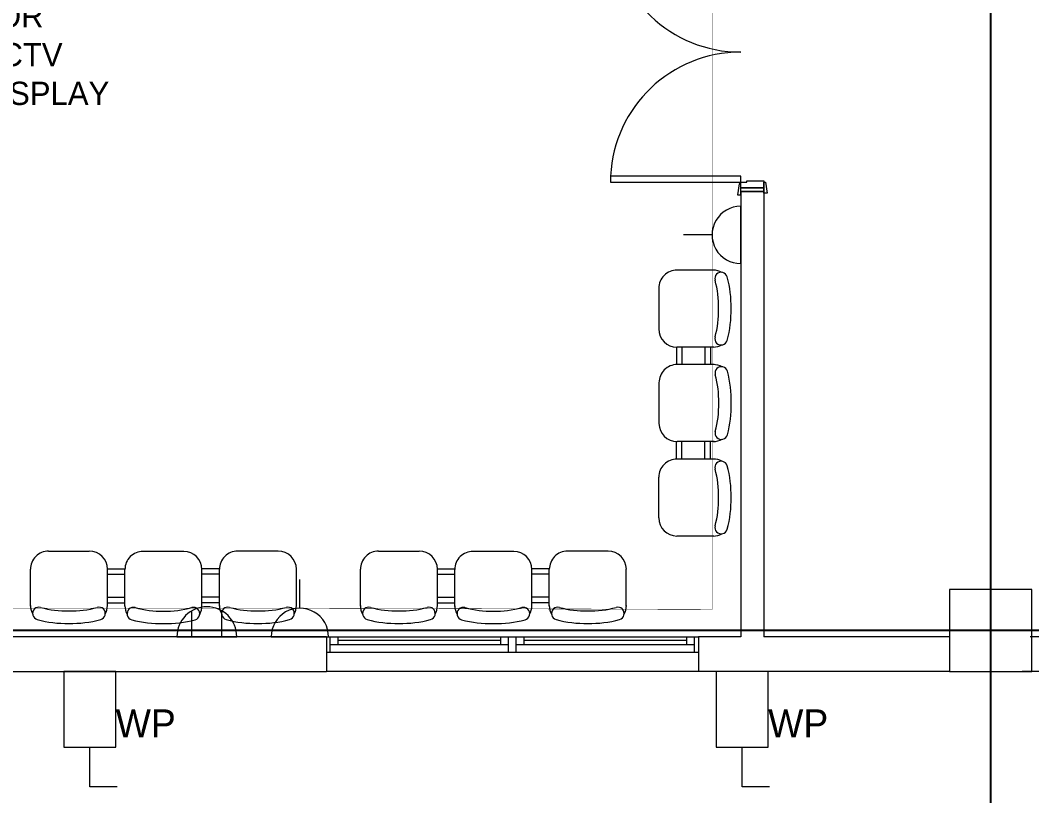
# Model space of a CAD drawing. Header units: metres. Extents: x 75097 to 220695, y -1557923 to -1361206.
# Drawn here: x 101552 to 108078, y -1470704 to -1465699 of the extents above; entities that cross this region are included whole.
import ezdxf
from ezdxf import colors
from ezdxf.entities.mleader import LeaderData, LeaderLine
from ezdxf.math import Vec2, Vec3

# ---------------------------------------------------------------- set-up
doc = ezdxf.new("R2010")
doc.units = ezdxf.units.M
doc.layers.get('0').update_dxf_attribs({"lineweight": 0})
for name, color, linetype, lineweight in [('A-100 - Copy$0$Aluminum', 8, 'Continuous', 0), ('A-100 - Copy$0$Medical Equipment and Furniture', 8, 'Continuous', 0), ('A-100 - Copy$0$Medical Equipment and Furniture1', 8, 'Continuous', 5), ('A-100 - Copy$0$Proj', 8, 'Continuous', 0), ('A-100 - Copy$0$Structure', 8, 'Continuous', 9), ('A-100 - Copy$0$Walls', 8, 'Continuous', 0), ('A-100 - Copy$0$Wooden Joinery', 8, 'Continuous', 0)]:
    doc.layers.add(name, color=color, linetype=linetype, lineweight=lineweight)
doc.layers.add('A-100 - Copy$0$axes', color=8, linetype='Continuous')
doc.layers.add('PD-VENT', color=8, linetype='Continuous')
doc.layers.add('E-POWR', color=7, linetype='Continuous', lineweight=9, true_color=0x4e7e3e)
doc.layers.add('E-POWR-IDEN _1-100_', color=7, linetype='Continuous', lineweight=9, true_color=0x4e7e3e)
doc.styles.add('Optima_5', font='', dxfattribs={"height": 3.001645})
doc.styles.get("Standard").update_dxf_attribs({"font": 'GOTHIC.TTF'})
doc.styles.get('Optima_5').set_extended_font_data('Optima')

# ---------------------------------------------------------------- blocks, each defined once
blk = doc.blocks.new('NORMAL SOCKET')
at = {"layer": 'E-POWR'}
for p, q in [((0, 308), (0, 615)), ((-308, 0), (308, 0))]:
    blk.add_line(p, q, dxfattribs=at)
blk.add_ellipse((0, 0), major_axis=(33, 306), ratio=1, start_param=4.81904, end_param=7.960633, dxfattribs=at)
blk = doc.blocks.new('GI-041_dwg__U120-3902841-GI-041')
at = {"layer": 'E-POWR', "flags": 128}
blk.add_lwpolyline([(-0.1145, 0), (0.1145, 0), (0.1145, 0.1572), (-0.1145, 0.1572)], close=True, dxfattribs=at)
blk.add_lwpolyline([(0.2354, 0.1613), (0.2354, 0.0786), (0.1145, 0.0786)], dxfattribs=at)
blk = doc.blocks.new('WALL OUTLET')
at = {"layer": 'E-POWR', "extrusion": (9.94399e-05, 4.90741e-07, 1)}
blk.add_line((-193.4, 0, 0), (193.4, 0, 0), dxfattribs=at)
blk.add_line((-193.4, 0, 0), (193.4, 0, 0), dxfattribs=at)
at = {"layer": 'E-POWR', "extrusion": (9.94399e-05, 4.90741e-07, 1), "elevation": 0}
for points in [[(-96.7, 0), (-96.7, 167.5)], [(96.7, 0), (96.7, 167.5)]]:
    blk.add_lwpolyline(points, dxfattribs=at)
at = {"layer": 'E-POWR', "extrusion": (9.94399e-05, 4.90741e-07, 1)}
blk.add_arc((0, 0, 0), 193.4, 359.99626, 179.99626, dxfattribs=at)
blk = doc.blocks.new('A-100 - Copy$0$3seater')
at = {"layer": 'A-100 - Copy$0$Medical Equipment and Furniture1', "ltscale": 20}
for p, q in [((-958973.1, -382949.7, 0), (-958973.1, -383188.2, 0)), ((-958476.3, -382949.7, 0), (-958476.3, -383188.2, 0)), ((-958476.3, -382949.7, 0), (-958476.3, -383165.8, 0)), ((-958363.6, -382948.4, 0), (-958363.6, -383187, 0)), ((-957866.8, -382948.4, 0), (-957866.8, -383164.5, 0)), ((-957866.8, -382948.4, 0), (-957866.8, -383187, 0)), ((-957754.1, -382949.7, 0), (-957754.1, -383188.2, 0)), ((-957754.1, -382949.7, 0), (-957754.1, -383165.8, 0)), ((-957257.3, -382949.7, 0), (-957257.3, -383188.2, 0)), ((-958476.3, -382971.4, 0), (-958363.6, -382971.4, 0)), ((-958476.3, -383007.5, 0), (-958363.6, -383007.5, 0)), ((-957754.1, -382971.4, 0), (-957866.8, -382971.4, 0)), ((-957754.1, -383007.5, 0), (-957866.8, -383007.5, 0)), ((-958476.3, -383157.4, 0), (-958363.6, -383157.4, 0)), ((-958476.3, -383192.2, 0), (-958363.5, -383192.2, 0)), ((-957754.1, -383192.2, 0), (-957866.9, -383192.2, 0)), ((-957754.1, -383157.4, 0), (-957866.8, -383157.4, 0)), ((-958856, -383305.4, 0), (-958593.5, -383305.4, 0)), ((-958246.5, -383304.2, 0), (-957984, -383304.2, 0)), ((-957374.4, -383305.4, 0), (-957636.9, -383305.4, 0))]:
    blk.add_line(p, q, dxfattribs=at)
for centre, radius, start, end in [((-958918.6, -382903.3, 0), 40.5, 105.63896, 285.63897), ((-958744.2, -383526.3, 0), 687.4, 88.37526, 105.63897), ((-958705.2, -383526.3, 0), 687.4, 74.36103, 91.62474), ((-958530.8, -382903.3, 0), 40.5, 254.36103, 74.36104), ((-958309.1, -382902.1, 0), 40.5, 105.63896, 285.63897), ((-958134.7, -383525, 0), 687.4, 88.37526, 105.63897), ((-958095.7, -383525, 0), 687.4, 74.36103, 91.62474), ((-957921.3, -382902.1, 0), 40.5, 254.36103, 74.36104), ((-957699.6, -382903.3, 0), 40.5, 105.63896, 285.63897), ((-957525.2, -383526.3, 0), 687.4, 88.37526, 105.63897), ((-957486.2, -383526.3, 0), 687.4, 74.36103, 91.62474), ((-957311.8, -382903.3, 0), 40.5, 254.36103, 74.36104), ((-958856, -382954.9, 0), 117.2, 151.03012, 180), ((-958744.2, -383526.3, 0), 606.4, 88.15806, 105.63897), ((-958705.2, -383526.3, 0), 606.4, 74.36103, 91.84194), ((-958593.5, -382954.9, 0), 117.2, 0, 28.96988), ((-958246.5, -382953.6, 0), 117.2, 151.03012, 180), ((-958134.7, -383525, 0), 606.4, 88.15806, 105.63897), ((-958095.7, -383525, 0), 606.4, 74.36103, 91.84194), ((-957984, -382953.6, 0), 117.2, 0, 28.96988), ((-957636.9, -382954.9, 0), 117.2, 151.03012, 180), ((-957525.2, -383526.3, 0), 606.4, 88.15806, 105.63897), ((-957486.2, -383526.3, 0), 606.4, 74.36103, 91.84194), ((-957374.4, -382954.9, 0), 117.2, 0, 28.96988), ((-958856, -383188.2, 0), 117.2, 180, 270), ((-958593.5, -383188.2, 0), 117.2, 270, 0), ((-958246.5, -383187, 0), 117.2, 180, 270), ((-957984, -383187, 0), 117.2, 270, 0), ((-957636.9, -383188.2, 0), 117.2, 180, 270), ((-957374.4, -383188.2, 0), 117.2, 270, 0)]:
    blk.add_arc(centre, radius, start, end, dxfattribs=at)
blk = doc.blocks.new('A-100 - Copy$0$A$C009F45C9')
at = {"layer": 'A-100 - Copy$0$Wooden Joinery'}
for p, q in [((724, -1690), (724, -1680)), ((744, -1690), (724, -1690)), ((744, -1690), (744, -1680)), ((844, -1650), (754, -1650)), ((844, -1670), (754, -1670)), ((884, -1690), (844, -1690)), ((844, -1700), (844, -1690)), ((854, -1690), (854, -1680)), ((874, -1690), (874, -1680)), ((884, -1700), (884, -1690)), ((724, -1750), (724, -1760)), ((744, -1750), (724, -1750)), ((744, -1750), (744, -1760)), ((844, -1740), (844, -1750)), ((884, -1750), (844, -1750)), ((854, -1750), (854, -1760)), ((874, -1750), (874, -1760)), ((884, -1740), (884, -1750)), ((844, -1770), (754, -1770)), ((844, -1790), (754, -1790))]:
    blk.add_line(p, q, dxfattribs=at)
for points in [[(-75, -60), (-85, -60), (-95, 10), (-75, 10)], [(75, -50), (85, -50), (95, 20), (75, 20)], [(75, -100), (914, -100), (914, -60), (75, -60)], [(-75, -1740), (-85, -1740), (-95, -1810), (-75, -1810)], [(75, -1700), (914, -1700), (914, -1740), (75, -1740)], [(75, -1700), (914, -1700), (914, -1740), (75, -1740)], [(75, -1750), (85, -1750), (95, -1820), (75, -1820)]]:
    blk.add_lwpolyline(points, close=True, dxfattribs=at)
for points in [[(75, -25), (-75, -25), (-75, 0), (75, 0), (75, -25)], [(75, -25), (75, -60), (35, -60), (35, -70), (-75, -70), (-75, -25), (75, -25)], [(75, -1775), (75, -1740), (35, -1740), (35, -1730), (-75, -1730), (-75, -1775), (75, -1775)], [(75, -1775), (-75, -1775), (-75, -1800), (75, -1800), (75, -1775)]]:
    blk.add_lwpolyline(points, dxfattribs=at)
for centre, radius, start, end in [((75, -60), 840, 270, 357.2706), ((75, -1740), 840, 2.7294, 90), ((754, -1680), 30, 90, 180), ((754, -1680), 10, 90, 180), ((844, -1680), 30, 0, 90), ((844, -1680), 10, 0, 90), ((754, -1760), 30, 180, 270), ((754, -1760), 10, 180, 270), ((844, -1760), 10, 270, 0), ((844, -1760), 30, 270, 0)]:
    blk.add_arc(centre, radius, start, end, dxfattribs=at)
blk = doc.blocks.new('A-100 - Copy')
at = {"layer": 'A-100 - Copy$0$Aluminum'}
for p, q in [((103527.8, -1469677.7, 2.4), (105927.8, -1469677.7, 2.4)), ((103552.8, -1469777.7, 7.1), (103552.8, -1469677.7, 7.1)), ((103552.8, -1469727.7, 7.1), (104702.8, -1469727.7, 7.1)), ((103602.8, -1469727.7, 7.1), (103602.8, -1469677.7, 7.1)), ((104652.8, -1469702.7, 7.1), (103602.8, -1469702.7, 7.1)), ((104652.8, -1469727.7, 7.1), (104652.8, -1469677.7, 7.1)), ((104702.8, -1469777.7, 7.1), (104702.8, -1469677.7, 7.1)), ((104752.8, -1469777.7, 7.1), (104752.8, -1469677.7, 7.1)), ((104752.8, -1469727.7, 7.1), (105902.8, -1469727.7, 7.1)), ((104802.8, -1469727.7, 7.1), (104802.8, -1469677.7, 7.1)), ((105852.8, -1469702.7, 7.1), (104802.8, -1469702.7, 7.1)), ((105852.8, -1469727.7, 7.1), (105852.8, -1469677.7, 7.1)), ((105902.8, -1469777.7, 7.1), (105902.8, -1469677.7, 7.1)), ((103527.8, -1469777.7, 2.4), (105927.8, -1469777.7, 2.4))]:
    blk.add_line(p, q, dxfattribs=at)
at = {"layer": 'A-100 - Copy$0$axes'}
for p, q in [((107813.3, -1477297.4, 0), (107813.3, -1366691.8, 0)), ((215795, -1469637.7, 2.4), (83877.8, -1469637.7, 2.4))]:
    blk.add_line(p, q, dxfattribs=at)
at = {"layer": 'A-100 - Copy$0$Proj'}
blk.add_line((105927.8, -1469902.7, 2.4), (103527.8, -1469902.7, 2.4), dxfattribs=at)
at = {"layer": 'A-100 - Copy$0$Structure', "elevation": -2.4}
blk.add_lwpolyline([(107548.3, -1469902.7), (108078.3, -1469902.7), (108078.3, -1469372.7), (107548.3, -1469372.7)], close=True, dxfattribs=at)
at = {"layer": 'A-100 - Copy$0$Walls'}
for p, q in [((106200.3, -1466804.5, 2.4), (106200.3, -1469677.7, 2.4)), ((106350.3, -1466804.5, 2.4), (106350.3, -1469677.7, 2.4)), ((103527.8, -1469677.7, 2.4), (100880.3, -1469677.7, 2.4)), ((103527.8, -1469677.7, 2.4), (103527.8, -1469902.7, 2.4)), ((106200.3, -1469677.7, 2.4), (105927.8, -1469677.7, 2.4)), ((105927.8, -1469677.7, 2.4), (105927.8, -1469902.7, 2.4)), ((107548.3, -1469677.7, -2.4), (106350.3, -1469677.7, 2.4)), ((108950.3, -1469677.7, 2.4), (108068.3, -1469677.7, 2.4)), ((100880.3, -1469902.7, 2.4), (103527.8, -1469902.7, 2.4)), ((107548.3, -1469902.7, -2.4), (105927.8, -1469902.7, 2.4)), ((108725.3, -1469902.7, 2.4), (108015.3, -1469902.7, 2.4))]:
    blk.add_line(p, q, dxfattribs=at)
at = {"layer": 'A-100 - Copy$0$Walls', "elevation": 2.4}
blk.add_lwpolyline([(106200.3, -1466804.5), (106350.3, -1466804.5)], dxfattribs=at)
at = {"layer": 'A-100 - Copy$0$Medical Equipment and Furniture'}
for p, rotation in [((488977.4, -2426284.6, 2.4), 270), ((-855639.1, -1852430.5, 2.4), 180), ((-853510.6, -1852430.5, 2.4), 180)]:
    blk.add_blockref('A-100 - Copy$0$3seater', p, dxfattribs=dict(at, rotation=rotation))
at = {"layer": 'A-100 - Copy$0$Wooden Joinery', "rotation": 179.9999999999999}
blk.add_blockref('A-100 - Copy$0$A$C009F45C9', (106275.3, -1466804.5, 2.4), dxfattribs=at)

msp = doc.modelspace()

# ---------------------------------------------------------------- linework, layer by layer
at = {"layer": 'E-POWR', "const_width": 3, "elevation": 2.4}
msp.add_lwpolyline([(101301.6, -1469493.1), (103357.4, -1469493.1), (106015.7, -1469501.2), (106015.7, -1467084.4), (106015.7, -1464173.3), (106016.1, -1461849.7), (106016.1, -1460882), (106016, -1459903.3), (106016, -1458477.5), (100683.9, -1458477.5), (100683.9, -1459987.1), (100165.7, -1459987.1), (100165.7, -1461482.9)], dxfattribs=at)

# ---------------------------------------------------------------- block references
at = {"color": 85, "xscale": 2127.341102341351, "yscale": 2127.341102341351, "zscale": 2127.341102341351, "rotation": 269.9999999997816}
for p in [(101833.5, -1470146.3, 2.4), (106042.8, -1470146.3, 0)]:
    msp.add_blockref('GI-041_dwg__U120-3902841-GI-041', p, dxfattribs=at)
at = {"layer": 'E-POWR', "color": 85, "xscale": 0.6, "yscale": 0.6, "zscale": 0.6, "rotation": 90.00000000000001}
msp.add_blockref('NORMAL SOCKET', (106200.3, -1467084.4, 2.4), dxfattribs=at)
at = {"layer": 'E-POWR', "color": 85, "xscale": 0.6, "yscale": 0.6, "zscale": 0.6}
msp.add_blockref('NORMAL SOCKET', (103356.8, -1469677.7, 2.4), dxfattribs=at)
at = {"layer": 'PD-VENT', "color": 85, "rotation": 359.9959097644206}
msp.add_blockref('WALL OUTLET', (102756.1, -1469677.7, 0), dxfattribs=at)

# ---------------------------------------------------------------- texts
at = {"layer": 'E-POWR-IDEN _1-100_', "char_height": 180.1, "width": 3.637978807091713e-12, "attachment_point": 1, "rotation": 360, "line_spacing_factor": 1.047943, "style": 'Optima_5'}
for insert in [(102167.9, -1470146.3, 2.4), (106377.3, -1470146.3, 0)]:
    msp.add_mtext('WP', dxfattribs=dict(at, insert=insert))

# ---------------------------------------------------------------- leaders
at = {"layer": 'E-POWR'}
ml = msp.add_multileader_mtext('Standard', dxfattribs=at)
ml.set_content('FOR CCTV DISPLAY', color=256)
ml.set_leader_properties()
ml.build(insert=Vec2(0, 0))
ml.multileader.update_dxf_attribs({"text_right_attachment_type": 6, "dogleg_length": 200, "arrow_head_size": 200})
ctx = ml.context
ctx.base_point, ctx.char_height, ctx.arrow_head_size, ctx.landing_gap_size, ctx.plane_origin = Vec3(101279.5, -1465672.5), 150, 200, 0.09, Vec3(101557.1, -1466568)
ctx.right_attachment = 6
notes = []
notes.append((ctx, [(0, (1, 1, 0), (101079.5, -1465672.5), (1, 0), 200, [(0, [(100315.8, -1464795.2)], 0, [])])]))
ctx.mtext.insert, ctx.mtext.width, ctx.mtext.flow_direction = Vec3(101279.6, -1465595.6), 867.267, 5
for ctx, leaders in notes:
    for number, flags, end, landing, length, lines in leaders:
        leader = LeaderData()
        leader.index, (leader.has_last_leader_line, leader.has_dogleg_vector, leader.attachment_direction) = number, flags
        leader.last_leader_point, leader.dogleg_vector, leader.dogleg_length = Vec3(end), Vec3(landing), length
        for number, points, colour, breaks in lines:
            line = LeaderLine()
            line.index, line.vertices, line.color, line.breaks = number, Vec3.list(points), colors.encode_raw_color(colour), breaks
            leader.lines.append(line)
        ctx.leaders.append(leader)

# ---------------------------------------------------------------- next in the draw order: block references
msp.add_blockref('A-100 - Copy', (0, 0))

doc.saveas('drawing.dxf')
